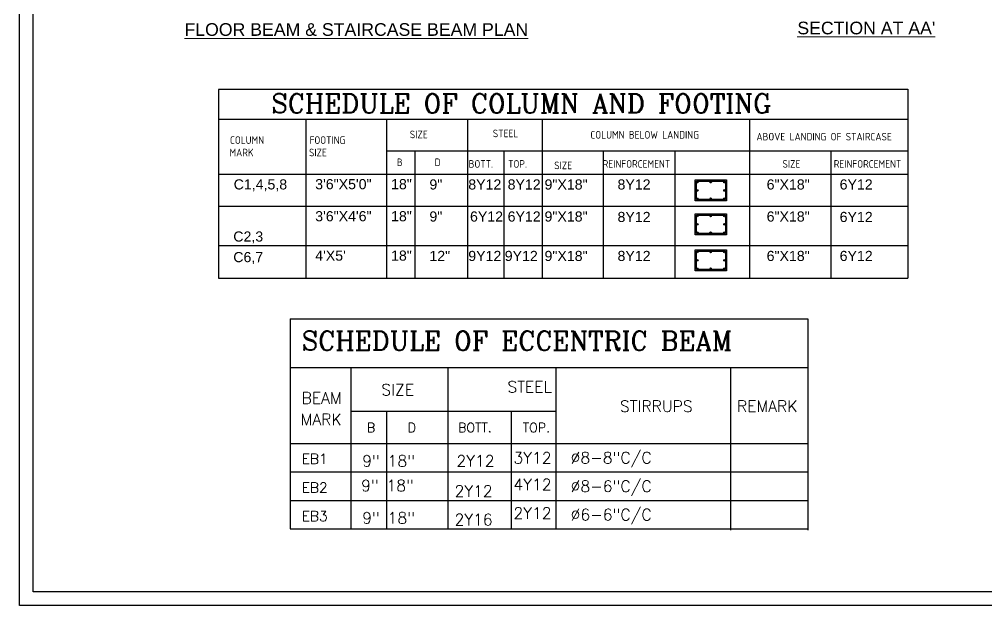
# Model space of a CAD drawing. Header units: inches. Extents: x 13054 to 48691, y 5623 to 20391.
# Drawn here: x 44556 to 45320, y 18586 to 19049 of the extents above; entities that cross this region are included whole.
import ezdxf

# ---------------------------------------------------------------- set-up
doc = ezdxf.new("R2010")
doc.units = ezdxf.units.IN
doc.header["$MEASUREMENT"] = 0
doc.layers.add('LINE', color=245, linetype='Continuous')
doc.styles.add('ROMANC', font='romanc.shx')
doc.styles.add('SIMPLEX', font='simplex.shx')
doc.styles.get("Standard").update_dxf_attribs({"font": 'arial.ttf'})
doc.styles.add('style1', font='isocp3.shx', dxfattribs={"height": 8, "bigfont": 'bigfont.shx'})

msp = doc.modelspace()

# ---------------------------------------------------------------- hatches: boundary and pattern name
at = {"layer": 'LINE', "ltscale": 0.09}
for points in [[(45092.316, 18920.31, 1), (45091.001, 18920.31, 1)], [(45101.661, 18920.31, 1), (45102.977, 18920.31, 1)], [(45112.615, 18920.31, 1), (45113.931, 18920.31, 1)], [(45091.001, 18913.715, 1), (45092.316, 18913.715, 1)], [(45112.615, 18913.715, 1), (45113.931, 18913.715, 1)], [(45092.316, 18907.12, 1), (45091.001, 18907.12, 1)], [(45101.661, 18907.12, 1), (45102.977, 18907.12, 1)], [(45113.931, 18907.12, 1), (45112.615, 18907.12, 1)], [(45092.316, 18893.575, 1), (45091.001, 18893.575, 1)], [(45101.661, 18893.575, 1), (45102.977, 18893.575, 1)], [(45112.615, 18893.575, 1), (45113.931, 18893.575, 1)], [(45091.001, 18886.98, 1), (45092.316, 18886.98, 1)], [(45112.615, 18886.98, 1), (45113.931, 18886.98, 1)], [(45092.316, 18880.385, 1), (45091.001, 18880.385, 1)], [(45101.661, 18880.385, 1), (45102.977, 18880.385, 1)], [(45113.931, 18880.385, 1), (45112.615, 18880.385, 1)], [(45092.316, 18865.131, 1), (45091.001, 18865.131, 1)], [(45091.001, 18858.536, 1), (45092.316, 18858.536, 1)], [(45101.661, 18865.131, 1), (45102.977, 18865.131, 1)], [(45112.615, 18865.131, 1), (45113.931, 18865.131, 1)], [(45112.615, 18858.536, 1), (45113.931, 18858.536, 1)], [(45092.316, 18851.941, 1), (45091.001, 18851.941, 1)], [(45101.661, 18851.941, 1), (45102.977, 18851.941, 1)], [(45113.931, 18851.941, 1), (45112.615, 18851.941, 1)]]:
    msp.add_hatch(color=250, dxfattribs=at).paths.add_polyline_path(points)

# ---------------------------------------------------------------- linework, layer by layer
for p, q in [((44556, 18585.849), (44556, 19494.509)), ((44566.992, 18596.841), (44566.992, 19483.517)), ((45133.068, 18945.118), (45258.037, 18945.118)), ((45812.735, 18596.841), (44566.992, 18596.841)), ((45823.727, 18585.849), (44556, 18585.849))]:
    msp.add_line(p, q)
at = {"layer": 'LINE', "color": 250, "ltscale": 0.09}
for p, q in [((44713.298, 18993.818), (45258.037, 18993.818)), ((44713.298, 18993.456), (44713.298, 18844.324)), ((45258.037, 18993.818), (45258.037, 18844.324)), ((44713.298, 18969.928), (45258.037, 18969.928)), ((44782.268, 18969.928), (44782.268, 18844.324)), ((44846.058, 18969.928), (44846.058, 18844.324)), ((44910.182, 18969.928), (44910.182, 18844.324)), ((44969.039, 18969.928), (44969.039, 18844.324)), ((45133.068, 18969.928), (45133.068, 18844.324)), ((44846.058, 18945.118), (45133.068, 18945.118)), ((44868.6, 18945.118), (44868.6, 18844.324)), ((44938.992, 18945.118), (44938.992, 18844.324)), ((44938.992, 18945.118), (44938.992, 18844.324)), ((45017.325, 18945.118), (45017.325, 18844.324)), ((45074.131, 18945.118), (45074.131, 18844.324)), ((45197.19, 18945.118), (45197.19, 18844.324)), ((44713.298, 18926.659), (45258.037, 18926.659)), ((44713.298, 18901.355), (45258.037, 18901.355)), ((44713.298, 18870.22), (45258.037, 18870.22)), ((44713.298, 18844.324), (45258.037, 18844.324)), ((44769.999, 18812.39), (44769.999, 18646.5)), ((44769.999, 18812.39), (45179.034, 18812.39)), ((45179.034, 18812.39), (45179.034, 18645.451)), ((44769.999, 18773.853), (45179.034, 18773.853)), ((44817.943, 18773.853), (44817.943, 18646.5)), ((44894.679, 18773.853), (44894.679, 18645.912)), ((44980.052, 18773.853), (44980.052, 18645.912)), ((45118.122, 18773.853), (45118.122, 18645.451)), ((44817.943, 18739.534), (44980.052, 18739.534)), ((44846.242, 18739.534), (44846.242, 18645.912)), ((44944.609, 18739.534), (44944.609, 18645.912)), ((44769.999, 18714), (45179.034, 18714)), ((44769.999, 18691.5), (45179.034, 18691.5)), ((44769.999, 18669), (45179.034, 18669)), ((44769.999, 18646.5), (45179.034, 18646.5))]:
    msp.add_line(p, q, dxfattribs=at)
for points in [[(45090.001, 18921.968), (45114.931, 18921.968), (45114.931, 18905.462), (45090.001, 18905.462)], [(45091.001, 18920.968), (45113.931, 18920.968), (45113.931, 18906.462), (45091.001, 18906.462)], [(45090.001, 18895.233), (45114.931, 18895.233), (45114.931, 18878.727), (45090.001, 18878.727)], [(45091.001, 18894.233), (45113.931, 18894.233), (45113.931, 18879.727), (45091.001, 18879.727)], [(45090.001, 18866.789), (45114.931, 18866.789), (45114.931, 18850.283), (45090.001, 18850.283)], [(45091.001, 18865.789), (45113.931, 18865.789), (45113.931, 18851.283), (45091.001, 18851.283)]]:
    msp.add_lwpolyline(points, close=True, dxfattribs=at)
for centre in [(45091.658, 18920.31), (45102.319, 18920.31), (45113.273, 18920.31), (45091.658, 18913.715), (45113.273, 18913.715), (45091.658, 18907.12), (45102.319, 18907.12), (45113.273, 18907.12), (45091.658, 18893.575), (45102.319, 18893.575), (45113.273, 18893.575), (45091.658, 18886.98), (45113.273, 18886.98), (45091.658, 18880.385), (45102.319, 18880.385), (45113.273, 18880.385), (45091.658, 18865.131), (45091.658, 18858.536), (45102.319, 18865.131), (45113.273, 18865.131), (45113.273, 18858.536), (45091.658, 18851.941), (45102.319, 18851.941), (45113.273, 18851.941)]:
    msp.add_circle(centre, 0.658, dxfattribs=at)

# ---------------------------------------------------------------- texts
at = {"linetype": 'ByBlock', "lineweight": 0, "char_height": 10, "attachment_point": 1}
for s, insert in [('{\\LFLOOR BEAM & STAIRCASE BEAM PLAN}', (44686.455, 19045.8)), ("{\\LSECTION AT AA'}", (45170.806, 19046.993))]:
    msp.add_mtext_dynamic_manual_height_columns(s, width=287.32488, gutter_width=189.162, heights=[0], dxfattribs=dict(at, insert=insert))
at = {"layer": 'LINE', "color": 250, "ltscale": 0.09}
for s, height, style, p in [('SCHEDULE OF COLUMN AND FOOTING', 15, 'ROMANC', (44755.19, 18974.928)), ('SIZE', 6, 'style1', (44864.584, 18954.933)), ('STEEL', 6, 'style1', (44930.169, 18955.73)), ('COLUMN BELOW LANDING ', 6, 'style1', (45007.303, 18954.625)), ('ABOVE LANDING OF STAIRCASE', 6, 'style1', (45138.5, 18953.182)), ('COLUMN', 6, 'style1', (44722.485, 18950.453)), ('FOOTING', 6, 'style1', (44785.31, 18950.453)), ('MARK', 6, 'style1', (44722.071, 18940.661)), ('SIZE', 6, 'style1', (44784.896, 18940.661)), ('B', 6, 'style1', (44854.324, 18932.948)), ('D', 6, 'style1', (44884.186, 18932.948)), ('BOTT.', 6, 'style1', (44911.031, 18931.655)), ('TOP.', 6, 'style1', (44942.262, 18931.66)), ('SIZE', 6, 'style1', (44978.695, 18930.492)), ('REINFORCEMENT', 6, 'style1', (45017.009, 18931.66)), ('SIZE', 6, 'style1', (45159.057, 18931.66)), ('REINFORCEMENT', 6, 'style1', (45199.576, 18931.66)), ('SCHEDULE OF ECCENTRIC BEAM', 15, 'ROMANC', (44779.203, 18787.533)), ('SIZE', 9, 'SIMPLEX', (44842.027, 18751.822)), ('STEEL', 9, 'SIMPLEX', (44941.705, 18754.143)), ('BEAM', 9, 'SIMPLEX', (44779.082, 18745.311)), ('STIRRUPS', 9, 'SIMPLEX', (45030.606, 18738.808)), ('REMARK', 9, 'SIMPLEX', (45123.116, 18738.808)), ('MARK', 9, 'SIMPLEX', (44778.34, 18728.417)), ('B', 7.29, 'SIMPLEX', (44830.656, 18722.805)), ('D', 7.29, 'SIMPLEX', (44862.897, 18722.805)), ('BOTT.', 7.29, 'SIMPLEX', (44902.718, 18722.805)), ('TOP.', 7.29, 'SIMPLEX', (44953.867, 18722.805)), ('EB1', 8, 'SIMPLEX', (44779.082, 18697.722)), ('EB2', 8, 'SIMPLEX', (44779.082, 18675.061)), ('EB3', 8, 'SIMPLEX', (44779.082, 18652.561))]:
    msp.add_text(s, height=height, dxfattribs=dict(at, style=style)).set_placement(p)
for s, p in [('C1,4,5,8', (44725.382, 18914.507)), ('3\'6"X5\'0"', (44789.822, 18914.688)), ('18"', (44849.764, 18914.688)), ('9"', (44880.055, 18914.441)), ('8Y12', (44910.779, 18914.441)), ('8Y12', (44941.872, 18914.441)), ('9"X18"', (44971.029, 18914.441)), ('8Y12', (45028.719, 18914.441)), ('6"X18"', (45146.565, 18914.441)), ('6Y12', (45204.256, 18914.441)), ('3\'6"X4\'6"', (44789.822, 18889.384)), ('18"', (44849.764, 18889.384)), ('9"', (44880.055, 18889.137)), ('6Y12', (44912.149, 18889.137)), ('6Y12', (44941.872, 18889.137)), ('9"X18"', (44971.029, 18889.137)), ('8Y12', (45028.719, 18888.782)), ('6"X18"', (45146.565, 18889.137)), ('6Y12', (45204.256, 18888.782)), ('C2,3', (44725.08, 18873.342)), ("4'X5'", (44789.822, 18858.249)), ('18"', (44849.764, 18858.249)), ('12"', (44880.055, 18858.002)), ('9Y12', (44910.779, 18858.002)), ('9Y12', (44939.588, 18858.002)), ('9"X18"', (44971.029, 18858.002)), ('8Y12', (45028.719, 18858.002)), ('6"X18"', (45146.565, 18858.002)), ('6Y12', (45204.256, 18858.002)), ('C6,7', (44725.08, 18857.076))]:
    msp.add_text(s, height=8, dxfattribs=at).set_placement(p)
at = {"layer": 'LINE', "color": 250, "ltscale": 0.09, "char_height": 9, "attachment_point": 1, "style": 'ROMANC'}
for s, insert, width in [('{\\C0;3Y12}', (44946.488, 18707.029), 237.29778), ('{\\C0;%%C8-8"C/C}', (44991.646, 18707.165), 237.29778), ('{\\C0;9" 18"}', (44826.979, 18704.626), 257.77176), ('{\\C0;2Y12}', (44901.435, 18704.595), 244.36202), ('{\\C0;9" 18"}', (44826.107, 18685.177), 257.77176), ('{\\C0;4Y12}', (44946.469, 18685.933), 237.29778), ('{\\C0;%%C8-6"C/C}', (44991.646, 18684.665), 237.29778), ('{\\C0;2Y12}', (44899.911, 18680.763), 244.36202), ('{\\C0;9" 18"}', (44826.979, 18659.626), 257.77176), ('{\\C0;2Y12}', (44946.469, 18663.433), 237.29778), ('{\\C0;%%C6-6"C/C}', (44991.646, 18662.165), 237.29778), ('{\\C0;2Y16}', (44899.911, 18658.263), 244.36202)]:
    msp.add_mtext(s, dxfattribs=dict(at, insert=insert, width=width))

doc.saveas('drawing.dxf')
